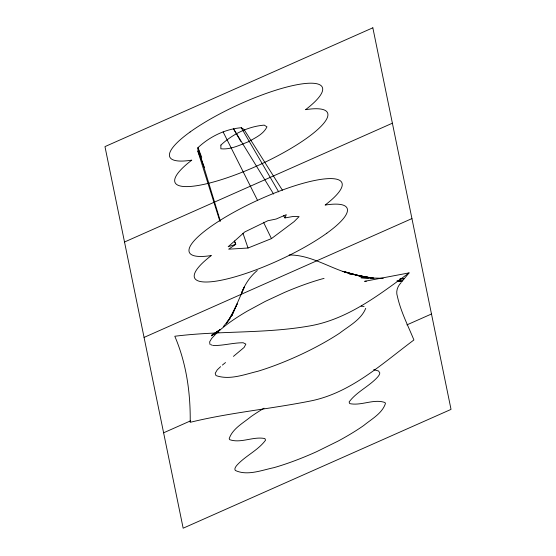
<?xml version="1.0" encoding="UTF-8"?>
<svg xmlns="http://www.w3.org/2000/svg" width="556" height="556" viewBox="0 0 556 556"><rect width="100%" height="100%" fill="white"/><g stroke="black" fill="none" stroke-linecap="round" stroke-linejoin="round"><path stroke-width="0.83" d="M219.884 221.232L197.915 151.371L197.957 147.681C209.626 136.7 225.222 129.041 241.269 127.727L244.014 129.437L282.434 190.228M365.73 308.316C361.178 319.693 349.001 325.927 339.709 333.113A83.65 18.96 -24.6 0 1 314.585 347.778A81.732 18.522 -24.6 0 1 295.625 356.945A84.922 19.245 -24.6 0 1 257.914 371.248C244.494 374.452 229.614 380.401 215.971 375.571L215.221 373.278L217.264 369.844L220.621 366.654M284.95 217.931L286.291 214.665L276.13 219.029L267.79 220.753L244.744 231.956L228.168 246.739L235.758 244.369L234.493 241.144L235.758 244.369L228.669 249.178L248.039 248.018L271.453 238.614L294.089 221.635L299.093 216.59L293.033 216.492L284.95 217.931L283.643 215.679M401.64 281.892L409.077 272.885L364.618 281.322L366.328 281.211M401.084 282.663C397.498 286.375 395.622 291.427 397.422 296.522C400.834 311.707 408.048 325.663 413.914 339.973C382.382 363.471 351.767 392.119 312.076 400.667C271.641 408.889 230.351 412.441 190.201 422.31C190.59 393.085 186.399 363.235 174.792 336.255C219.092 330.653 264.135 333.753 308.198 326.191C346.784 319.95 378.455 295.375 409.077 272.885M223.283 326.657L229.871 318.769L226.285 323.335L232.29 314.23L229.1 319.651L237.176 303.847L231.831 315.711L244.341 287.035L241.568 292.929C244.932 284.325 250.124 276.422 257.268 270.508M216.951 332.835L211.683 338.409L209.647 341.85L209.925 344.352M219.822 330.153L225.395 325.607A83.15 18.848 -24.6 0 1 247.357 311.082L265.24 301.408L284.401 292.491A84.922 19.245 -24.6 0 1 321.604 279.042L324.065 278.403M222.372 365.09L225.514 362.554M233.437 356.382L244.119 347.43L245.863 344.115L243.18 342.76C233.04 342.711 223.144 345.776 212.99 345.512M219.988 329.673L211.53 335.817L220.468 329.437L211.926 334.997L217.32 332.036L212.316 334.559L219.022 332.064M124.516 242.013L392.39 123.196M144.067 337.409L411.933 218.591M163.61 432.804L190.555 420.85M406.916 324.885L431.484 313.987M399.646 279.063L403.913 278.785L400.473 278.702M289.162 254.982C313.146 254.801 333.482 271.071 356.75 275.234L343.101 271.391L357.14 275.227L372.979 278.32L357.612 275.366L343.101 271.391M383.272 278.285L360.907 277.736L368.545 278.271M349.543 274.157L354.304 274.4L357.974 275.248M398.27 280.356L402.516 280.648M361.178 306.134L364.076 306.446M397.658 281.016L401.918 281.489L396.901 280.94M373.688 369.677L378.483 370.963L379.741 372.763A35.23 7.986 -24.6 0 1 377.281 377.441C368.795 386.594 356.507 391.91 349.105 401.988L349.738 403.614C361.337 406.075 373.743 398.527 384.995 402.537L385.447 403.524C382.16 413.518 371.436 419.141 363.68 425.542A82.517 18.702 -24.6 0 1 353.553 432.186A83.768 18.987 -24.6 0 1 338.048 441.116L316.663 451.667A84.818 19.224 -24.6 0 1 273.997 467.638C261.716 470.195 247.309 476.117 235.292 470.445L234.903 469.431A35.23 7.986 -24.6 0 1 237.363 464.747C245.849 455.593 258.144 450.277 265.546 440.199L264.906 438.58C253.314 436.126 240.908 443.653 229.649 439.657L229.197 438.67C232.484 428.676 243.208 423.046 250.964 416.646A82.517 18.702 -24.6 0 1 261.091 410.001A83.768 18.987 -24.6 0 1 264.03 408.208M373.507 278.264L358.745 276.005L373.806 278.32M373.834 278.292L357.612 275.366M210.689 344.637L212.225 345.22M273.621 194.058L233.36 128.568L240.727 141.335M241.269 127.727L278.681 191.876M223.116 131.925L257.692 200.667M263.502 222.24L271.453 238.614M197.915 151.371L204.434 167.405M201.738 157.355L197.957 147.681L220.364 221.149M242.958 233.277L248.039 248.018M220.899 145.088L220.85 148.779C230.65 149.828 239.692 145.053 248.588 141.683C255.294 137.686 263.44 134.316 266.95 126.844L264.211 125.128C248.164 126.448 232.568 134.1 220.899 145.088M372.84 27.8L104.966 146.61L183.16 528.2L451.034 409.39L372.84 27.8M190.082 131.994A83.838 19.001 -24.6 0 0 191.799 160.135A83.838 19.001 -24.6 0 0 200.938 184.974A83.838 19.001 -24.6 0 0 307.273 137.812A83.838 19.001 -24.6 0 0 305.557 109.678A83.838 19.001 -24.6 0 0 296.417 84.832A83.838 19.001 -24.6 0 0 190.082 131.994M326.817 233.214A83.838 19.001 -24.6 0 0 325.1 205.074A83.838 19.001 -24.6 0 0 315.961 180.227A83.838 19.001 -24.6 0 0 209.633 227.39A83.838 19.001 -24.6 0 0 211.35 255.531A83.838 19.001 -24.6 0 0 220.489 280.377A83.838 19.001 -24.6 0 0 326.817 233.214"/></g></svg>
